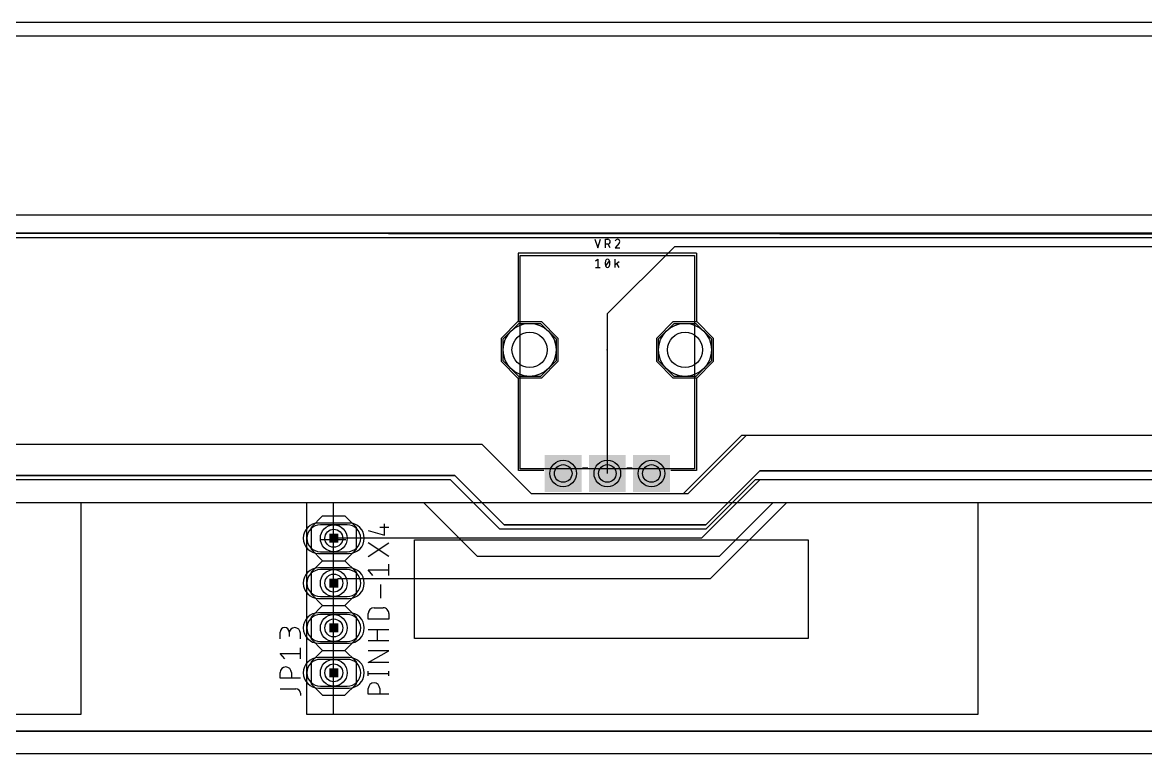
# Model space of a CAD drawing. Extents: x -1.9 to 15.8, y 0 to 5.9.
# Drawn here: x 1.596 to 4.1, y 0 to 1.63 of the extents above; entities that cross this region are included whole.
import ezdxf

# ---------------------------------------------------------------- set-up
doc = ezdxf.new("R2010")
doc.units = 0
for name, color, linetype in [('1', 12, 'CONTINUOUS'), ('101', 1, 'CONTINUOUS'), ('15', 30, 'CONTINUOUS'), ('16', 132, 'CONTINUOUS'), ('17', 110, 'CONTINUOUS'), ('2', 41, 'CONTINUOUS'), ('20', 31, 'CONTINUOUS'), ('21', 253, 'CONTINUOUS'), ('23', 53, 'CONTINUOUS'), ('25', 253, 'CONTINUOUS'), ('27', 253, 'CONTINUOUS'), ('29', 253, 'CONTINUOUS'), ('30', 253, 'CONTINUOUS'), ('44', 253, 'CONTINUOUS'), ('46', 140, 'CONTINUOUS'), ('51', 253, 'CONTINUOUS')]:
    doc.layers.add(name, color=color, linetype=linetype)

# ---------------------------------------------------------------- blocks, each defined once
blk = doc.blocks.new('RECT')
blk.add_solid([(-0.5, -0.5), (0.5, -0.5), (-0.5, 0.5), (0.5, 0.5)])
blk = doc.blocks.new('LONGP100')
blk.add_lwpolyline([(-0.5, -0.5), (0.5, -0.5, 1), (0.5, 0.5), (-0.5, 0.5, 1)], format="xyb", close=True)
blk = doc.blocks.new('ROUNDP')
blk.add_circle((0, 0), 0.5)
blk = doc.blocks.new('SQUAREP')
blk.add_solid([(-0.5, -0.5), (0.5, -0.5), (-0.5, 0.5), (0.5, 0.5)])
blk = doc.blocks.new('OCTAGONP')
blk.add_lwpolyline([(-0.5, -0.207107), (-0.5, 0.207107), (-0.207107, 0.5), (0.207107, 0.5), (0.5, 0.207107), (0.5, -0.207107), (0.207107, -0.5), (-0.207107, -0.5)], close=True)

msp = doc.modelspace()

# ---------------------------------------------------------------- linework, layer by layer
at = {"layer": '1'}
for p, q in [((13.79, 1.16), (1.02, 1.16)), ((3.05, 1.13), (2.9, 0.98)), ((13.79313, 1.13), (3.05, 1.13)), ((2.9, 0.98), (2.9, 0.624409)), ((2.55, 0.61), (1.33, 0.61)), ((2.66, 0.5), (2.55, 0.61)), ((3.23, 0.61), (3.12, 0.5)), ((4.57, 0.61), (3.23, 0.61)), ((1.37, 0.56), (2.49, 0.56)), ((2.49, 0.56), (2.61, 0.44)), ((3.15, 0.44), (3.27, 0.56)), ((3.27, 0.56), (4.53, 0.56)), ((3.12, 0.5), (2.66, 0.5)), ((2.61, 0.44), (3.15, 0.44))]:
    msp.add_line(p, q, dxfattribs=at)
at = {"layer": '101'}
for p, q in [((0.289055, 0.559449), (1.726063, 0.559449)), ((1.726063, 0.559449), (1.726063, 0.087008)), ((2.23, 0.559449), (2.289055, 0.559449)), ((2.23, 0.087008), (2.23, 0.559449)), ((2.289055, 0.559449), (3.726063, 0.559449)), ((2.289055, 0.087008), (2.289055, 0.559449)), ((3.726063, 0.559449), (3.726063, 0.087008)), ((2.316614, 0.476772), (2.261496, 0.476772)), ((2.470157, 0.476772), (3.34811, 0.476772)), ((2.470157, 0.256299), (2.470157, 0.476772)), ((3.34811, 0.476772), (3.34811, 0.256299)), ((3.34811, 0.256299), (2.470157, 0.256299)), ((1.726063, 0.087008), (0.289055, 0.087008)), ((2.289055, 0.087008), (2.23, 0.087008)), ((3.726063, 0.087008), (2.289055, 0.087008))]:
    msp.add_line(p, q, dxfattribs=at)
at = {"layer": '15'}
for p, q in [((15.17, 1.15), (0.68, 1.15)), ((3.08, 0.58), (3.21, 0.71)), ((3.21, 0.71), (4.63, 0.71)), ((1.27, 0.69), (2.62, 0.69)), ((2.62, 0.69), (2.73, 0.58)), ((3.12, 0.51), (3.24, 0.63)), ((3.24, 0.63), (4.58, 0.63)), ((1.3, 0.62), (2.56, 0.62)), ((2.56, 0.62), (2.67, 0.51)), ((2.73, 0.58), (3.08, 0.58)), ((2.67, 0.51), (3.12, 0.51)), ((15.76, 0.05), (0.16, 0.05))]:
    msp.add_line(p, q, dxfattribs=at)
at = {"layer": '16'}
for p, q in [((3.24, 0.61), (3.11, 0.48)), ((4.57, 0.61), (3.24, 0.61)), ((3.13, 0.39), (3.3, 0.56)), ((3.3, 0.56), (4.54, 0.56)), ((3.11, 0.48), (2.29, 0.48)), ((2.29, 0.38), (2.3, 0.39)), ((2.3, 0.39), (3.13, 0.39))]:
    msp.add_line(p, q, dxfattribs=at)
at = {"layer": '2'}
for p, q in [((13.54, 1.63), (1.33, 1.63)), ((15.16, 1.15), (0.66, 1.16)), ((3.07, 0.58), (3.2, 0.71)), ((3.2, 0.71), (4.62, 0.71)), ((1.26, 0.69), (2.62, 0.69)), ((2.62, 0.69), (2.73, 0.58)), ((3.24, 0.63), (3.12, 0.51)), ((4.58, 0.63), (3.24, 0.63)), ((2.56, 0.62), (1.3, 0.62)), ((2.67, 0.51), (2.56, 0.62)), ((2.73, 0.58), (3.07, 0.58)), ((3.12, 0.51), (2.67, 0.51)), ((0.16, 0.05), (15.76, 0.05))]:
    msp.add_line(p, q, dxfattribs=at)
at = {"layer": '20'}
msp.add_line((0.8, 1.6), (13.65, 1.6), dxfattribs=at)
at = {"layer": '21'}
for p, q in [((2.700906, 1.115472), (2.700906, 0.963976)), ((3.099094, 1.115472), (2.700906, 1.115472)), ((3.099094, 1.115472), (3.099094, 0.963976)), ((2.700906, 0.835472), (2.700906, 0.63122)), ((3.099094, 0.835433), (3.099094, 0.63122)), ((2.758268, 0.63122), (2.702087, 0.63122)), ((2.856693, 0.63622), (2.844882, 0.63622)), ((2.955118, 0.63622), (2.943307, 0.63622)), ((3.099094, 0.63122), (3.041732, 0.63122)), ((2.24, 0.505), (2.265, 0.53)), ((2.265, 0.53), (2.315, 0.53)), ((2.315, 0.53), (2.34, 0.505)), ((2.24, 0.455), (2.24, 0.505)), ((2.34, 0.505), (2.34, 0.455)), ((2.24, 0.455), (2.265, 0.43)), ((2.315, 0.43), (2.34, 0.455)), ((2.24, 0.405), (2.265, 0.43)), ((2.265, 0.43), (2.315, 0.43)), ((2.315, 0.43), (2.34, 0.405)), ((2.24, 0.355), (2.24, 0.405)), ((2.34, 0.405), (2.34, 0.355)), ((2.265, 0.33), (2.24, 0.355)), ((2.34, 0.355), (2.315, 0.33)), ((2.24, 0.305), (2.265, 0.33)), ((2.265, 0.33), (2.315, 0.33)), ((2.315, 0.33), (2.34, 0.305)), ((2.24, 0.255), (2.24, 0.305)), ((2.34, 0.305), (2.34, 0.255)), ((2.265, 0.23), (2.24, 0.255)), ((2.34, 0.255), (2.315, 0.23)), ((2.24, 0.205), (2.265, 0.23)), ((2.265, 0.23), (2.315, 0.23)), ((2.315, 0.23), (2.34, 0.205)), ((2.24, 0.155), (2.24, 0.205)), ((2.34, 0.205), (2.34, 0.155)), ((2.24, 0.155), (2.265, 0.13)), ((2.315, 0.13), (2.34, 0.155)), ((2.265, 0.13), (2.315, 0.13))]:
    msp.add_line(p, q, dxfattribs=at)
at = {"layer": '23'}
for p in [(2.9, 0.9), (2.29, 0.33)]:
    msp.add_point(p, dxfattribs=at)
at = {"layer": '25'}
for p, q in [((2.872235, 1.1465), (2.878568, 1.1275)), ((2.878568, 1.1275), (2.884901, 1.1465)), ((2.895861, 1.1275), (2.895861, 1.1465)), ((2.895861, 1.1465), (2.901139, 1.1465)), ((2.901139, 1.135944), (2.895861, 1.135944)), ((2.906416, 1.1275), (2.902194, 1.135944)), ((2.926182, 1.138055), (2.91721, 1.1275)), ((2.91721, 1.1275), (2.927765, 1.1275)), ((2.1705, 0.255794), (2.1705, 0.270794)), ((2.1905, 0.270794), (2.1905, 0.260794)), ((2.2155, 0.255794), (2.2155, 0.268294)), ((2.2155, 0.210794), (2.2155, 0.235794)), ((2.1805, 0.210794), (2.1705, 0.223294)), ((2.1705, 0.223294), (2.2155, 0.223294)), ((2.1705, 0.168044), (2.1705, 0.180544)), ((2.1955, 0.180544), (2.1955, 0.168044)), ((2.2155, 0.168044), (2.1705, 0.168044)), ((2.1705, 0.1445), (2.2055, 0.1445)), ((2.2155, 0.1345), (2.2155, 0.1295))]:
    msp.add_line(p, q, dxfattribs=at)
for centre, radius, start, end in [((2.901139, 1.141222), 0.005278, 270, 90), ((2.923015, 1.140398), 0.006102, 90.000277, 162.055192), ((2.923015, 1.14175), 0.00475, 0, 90), ((2.922664, 1.14175), 0.005102, 313.603502, 359.999778), ((2.1805, 0.270794), 0.01, 0, 180), ((2.203, 0.268294), 0.0125, 0, 180), ((2.183, 0.180544), 0.0125, 0, 180), ((2.2055, 0.1345), 0.01, 0, 90)]:
    msp.add_arc(centre, radius, start, end, dxfattribs=at)
at = {"layer": '27'}
for p, q in [((2.87378, 1.098278), (2.879057, 1.1025)), ((2.879057, 1.1025), (2.879057, 1.0835)), ((2.917776, 1.0835), (2.917776, 1.1025)), ((2.87378, 1.0835), (2.884335, 1.0835)), ((2.896435, 1.087722), (2.904879, 1.098278)), ((2.92622, 1.096167), (2.917776, 1.089833)), ((2.92622, 1.0835), (2.92147, 1.092472)), ((2.392556, 0.504721), (2.413, 0.504721)), ((2.402778, 0.486833), (2.402778, 0.512388)), ((2.367, 0.497055), (2.402778, 0.486833)), ((2.413, 0.439277), (2.367, 0.469944)), ((2.367, 0.439277), (2.413, 0.469944)), ((2.377222, 0.396833), (2.367, 0.40961)), ((2.367, 0.40961), (2.413, 0.40961)), ((2.413, 0.396833), (2.413, 0.422388)), ((2.395111, 0.346277), (2.395111, 0.376944)), ((2.367, 0.299333), (2.367, 0.312111)), ((2.379778, 0.324888), (2.400222, 0.324888)), ((2.413, 0.312111), (2.413, 0.299333)), ((2.413, 0.299333), (2.367, 0.299333)), ((2.367, 0.276889), (2.413, 0.276889)), ((2.387445, 0.251333), (2.387445, 0.276889)), ((2.413, 0.251333), (2.367, 0.251333)), ((2.367, 0.203333), (2.413, 0.228889)), ((2.413, 0.228889), (2.367, 0.228889)), ((2.413, 0.203333), (2.367, 0.203333)), ((2.367, 0.1735), (2.367, 0.183722)), ((2.367, 0.178611), (2.413, 0.178611)), ((2.413, 0.1735), (2.413, 0.183722)), ((2.367, 0.132), (2.367, 0.144778)), ((2.413, 0.132), (2.367, 0.132)), ((2.392556, 0.144778), (2.392556, 0.132))]:
    msp.add_line(p, q, dxfattribs=at)
for centre, radius, start, end in [((2.900657, 1.098594), 0.003906, 90.000273, 161.076165), ((2.900657, 1.098594), 0.003906, 18.925298, 90.000068), ((2.911037, 1.093), 0.015657, 154.011082, 180.000285), ((2.911038, 1.093), 0.015658, 179.999978, 205.988205), ((2.900657, 1.087406), 0.003906, 198.925952, 270.000137), ((2.900657, 1.087406), 0.003906, 269.999522, 341.072585), ((2.890277, 1.093), 0.015657, 359.999814, 25.98882), ((2.890277, 1.093), 0.015658, 334.011893, 359.999923), ((2.379778, 0.312111), 0.012778, 90, 180), ((2.400222, 0.312111), 0.012778, 359.999448, 90), ((2.379778, 0.144778), 0.012778, 0, 180)]:
    msp.add_arc(centre, radius, start, end, dxfattribs=at)
at = {"layer": '44'}
for centre, radius in [((2.726772, 0.9), 0.03937), ((3.073228, 0.9), 0.03937), ((2.801575, 0.624409), 0.019685), ((2.9, 0.624409), 0.019685), ((2.998425, 0.624409), 0.019685), ((2.29, 0.48), 0.02), ((2.29, 0.38), 0.02), ((2.29, 0.28), 0.02), ((2.29, 0.18), 0.02)]:
    msp.add_circle(centre, radius, dxfattribs=at)
at = {"layer": '46'}
for p, q in [((15.8, 1.2), (0.1, 1.2)), ((0.1, 0), (15.8, 0))]:
    msp.add_line(p, q, dxfattribs=at)
at = {"layer": '51'}
for p, q in [((2.705906, 0.635039), (2.705906, 1.110472)), ((2.705906, 1.110472), (3.094094, 1.110472)), ((3.094094, 1.110472), (3.094094, 0.635039)), ((3.094094, 0.635039), (2.705906, 0.635039))]:
    msp.add_line(p, q, dxfattribs=at)

# ---------------------------------------------------------------- block references
at = {"layer": '17'}
for name, p, xscale, yscale, rotation in [('OCTAGONP', (2.726772, 0.9), 0.11811, 0.11811, 270), ('ROUNDP', (2.726772, 0.9), 0.11811, 0.11811, 270), ('ROUNDP', (2.726772, 0.9), 0.11811, 0.11811, 270), ('OCTAGONP', (2.726772, 0.9), 0.11811, 0.11811, 270), ('OCTAGONP', (3.073228, 0.9), 0.11811, 0.11811, 270), ('ROUNDP', (3.073228, 0.9), 0.11811, 0.11811, 270), ('ROUNDP', (3.073228, 0.9), 0.11811, 0.11811, 270), ('OCTAGONP', (3.073228, 0.9), 0.11811, 0.11811, 270), ('SQUAREP', (2.801575, 0.624409), 0.074, 0.074, 270), ('SQUAREP', (2.801575, 0.624409), 0.074, 0.074, 270), ('ROUNDP', (2.801575, 0.624409), 0.05937, 0.05937, 270), ('ROUNDP', (2.801575, 0.624409), 0.05937, 0.05937, 270), ('SQUAREP', (2.9, 0.624409), 0.074, 0.074, 270), ('SQUAREP', (2.9, 0.624409), 0.074, 0.074, 270), ('ROUNDP', (2.9, 0.624409), 0.05937, 0.05937, 270), ('ROUNDP', (2.9, 0.624409), 0.05937, 0.05937, 270), ('SQUAREP', (2.998425, 0.624409), 0.074, 0.074, 270), ('SQUAREP', (2.998425, 0.624409), 0.074, 0.074, 270), ('ROUNDP', (2.998425, 0.624409), 0.05937, 0.05937, 270), ('ROUNDP', (2.998425, 0.624409), 0.05937, 0.05937, 270), ('LONGP100', (2.29, 0.48), 0.06, 0.06, 180), ('LONGP100', (2.29, 0.48), 0.06, 0.06, 180), ('ROUNDP', (2.29, 0.48), 0.06, 0.06, 180), ('ROUNDP', (2.29, 0.48), 0.06, 0.06, 180), ('LONGP100', (2.29, 0.38), 0.06, 0.06, 180), ('LONGP100', (2.29, 0.38), 0.06, 0.06, 180), ('ROUNDP', (2.29, 0.38), 0.06, 0.06, 180), ('ROUNDP', (2.29, 0.38), 0.06, 0.06, 180), ('LONGP100', (2.29, 0.28), 0.06, 0.06, 180), ('LONGP100', (2.29, 0.28), 0.06, 0.06, 180), ('ROUNDP', (2.29, 0.28), 0.06, 0.06, 180), ('ROUNDP', (2.29, 0.28), 0.06, 0.06, 180), ('LONGP100', (2.29, 0.18), 0.06, 0.06, 180), ('LONGP100', (2.29, 0.18), 0.06, 0.06, 180), ('ROUNDP', (2.29, 0.18), 0.06, 0.06, 180), ('ROUNDP', (2.29, 0.18), 0.06, 0.06, 180)]:
    msp.add_blockref(name, p, dxfattribs=dict(at, xscale=xscale, yscale=yscale, rotation=rotation))
at = {"layer": '29'}
for name, p, xscale, yscale, rotation in [('OCTAGONP', (2.726772, 0.9), 0.12611, 0.12611, 270), ('OCTAGONP', (3.073228, 0.9), 0.12611, 0.12611, 270), ('SQUAREP', (2.801575, 0.624409), 0.082, 0.082, 270), ('SQUAREP', (2.9, 0.624409), 0.082, 0.082, 270), ('SQUAREP', (2.998425, 0.624409), 0.082, 0.082, 270), ('LONGP100', (2.29, 0.48), 0.068, 0.068, 180), ('LONGP100', (2.29, 0.38), 0.068, 0.068, 180), ('LONGP100', (2.29, 0.28), 0.068, 0.068, 180), ('LONGP100', (2.29, 0.18), 0.068, 0.068, 180)]:
    msp.add_blockref(name, p, dxfattribs=dict(at, xscale=xscale, yscale=yscale, rotation=rotation))
at = {"layer": '30'}
for name, p, xscale, yscale, rotation in [('OCTAGONP', (2.726772, 0.9), 0.12611, 0.12611, 270), ('OCTAGONP', (3.073228, 0.9), 0.12611, 0.12611, 270), ('SQUAREP', (2.801575, 0.624409), 0.082, 0.082, 270), ('SQUAREP', (2.9, 0.624409), 0.082, 0.082, 270), ('SQUAREP', (2.998425, 0.624409), 0.082, 0.082, 270), ('LONGP100', (2.29, 0.48), 0.068, 0.068, 180), ('LONGP100', (2.29, 0.38), 0.068, 0.068, 180), ('LONGP100', (2.29, 0.28), 0.068, 0.068, 180), ('LONGP100', (2.29, 0.18), 0.068, 0.068, 180)]:
    msp.add_blockref(name, p, dxfattribs=dict(at, xscale=xscale, yscale=yscale, rotation=rotation))
at = {"layer": '51', "xscale": 0.02, "yscale": 0.02, "rotation": 90}
for p in [(2.29, 0.48), (2.29, 0.38), (2.29, 0.28), (2.29, 0.18)]:
    msp.add_blockref('RECT', p, dxfattribs=at)

doc.saveas('drawing.dxf')
